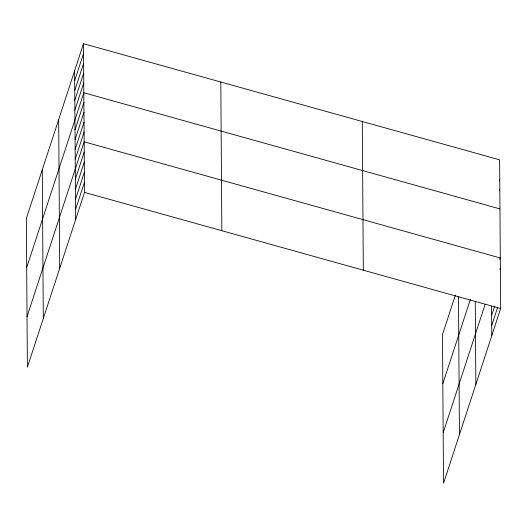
<?xml version="1.0" encoding="UTF-8"?>
<svg xmlns="http://www.w3.org/2000/svg" width="527" height="527" viewBox="0 0 527 527"><rect width="100%" height="100%" fill="white"/><g stroke="black" fill="none" stroke-linecap="round" stroke-linejoin="round"><path stroke-width="0.79" d="M83.477 43.688L26.35 218.474L27.391 367.174L84.524 192.388L83.477 43.688L499.609 159.826L500.65 308.526L443.523 483.312L442.476 334.612L455.414 295.034M74.663 80.684L83.549 53.504M74.729 90.499L83.615 63.319M74.801 100.308L83.688 73.134M74.867 110.123L83.753 82.943M26.693 267.545L83.819 92.759L499.952 208.903M75.005 129.754L83.892 102.574M75.078 139.569L83.958 112.389M75.144 149.385L84.03 122.205M75.216 159.194L84.096 132.013M27.042 316.615L84.168 141.829L500.294 257.973L499.787 259.521M75.354 179.121L84.234 151.941M75.427 189.233L84.307 162.052M75.493 199.344L84.379 172.164M75.565 209.456L84.452 182.276M499.234 181.011L499.741 179.457M499.306 190.827L499.813 189.272M442.825 383.682L470.427 299.237M443.167 432.753L485.196 304.178M499.859 269.633L500.367 268.085M491.625 315.482L494.669 306.167M491.698 325.594L497.534 307.735M84.524 192.388L500.65 308.526M491.559 306.154L491.763 335.706M475.262 301.148L475.848 384.42M458.477 296.536L459.445 434.604M362.286 121.5L363.327 270.199M220.8 82.014L221.841 230.714M74.597 70.868L75.638 219.568M58.675 119.576L59.716 268.276M42.272 169.76L43.313 318.46"/></g></svg>
